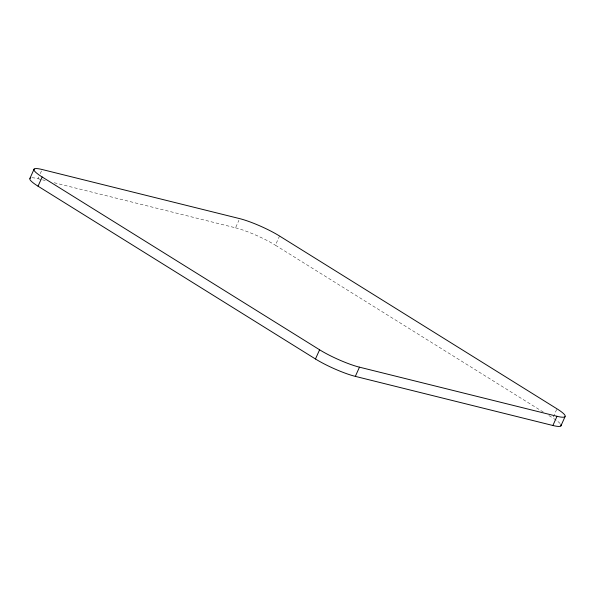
<?xml version="1.0" encoding="UTF-8"?>
<svg xmlns="http://www.w3.org/2000/svg" width="595" height="595" viewBox="0 0 595 595"><rect width="100%" height="100%" fill="white"/><g stroke="black" fill="none" stroke-linecap="round" stroke-linejoin="round"><path stroke-width="0.45" stroke-dasharray="2.98 2.23" d="M31.885 177.756A30.836 4.827 24.2 0 1 37.983 178.708L38.734 177.035M40.237 173.688L42.119 169.508M54.219 182.747L235.531 227.826L238.907 220.299M543.369 412.119L275.403 245.214L279.538 236.014M560.148 423.566A30.836 4.827 24.2 0 0 552.829 418.01L556.965 408.81M37.983 178.708L41.591 179.601M42.49 179.831L45.198 180.501M548.888 415.555L552.829 418.01M235.531 227.826A30.836 4.827 24.2 0 1 275.403 245.214"/><path stroke-width="0.89" d="M29.988 178.262L34.123 169.062M38.035 186.19L42.171 176.99A30.836 4.827 24.2 0 1 42.119 169.508L239.666 218.625A30.836 4.827 24.2 0 1 279.538 236.014L556.965 408.81A30.836 4.827 24.2 0 1 557.017 416.292L552.881 425.492L355.334 376.375A30.836 4.827 24.2 0 1 315.462 358.986L38.035 186.19A30.836 4.827 24.2 0 1 30.702 177.898M315.462 358.986L319.597 349.786L42.171 176.99M355.334 376.375L359.469 367.175L557.017 416.292M560.877 425.938L565.012 416.738M359.469 367.175A30.836 4.827 24.2 0 1 319.597 349.786M560.869 424.555A30.836 4.827 24.2 0 1 552.881 425.492"/></g></svg>
